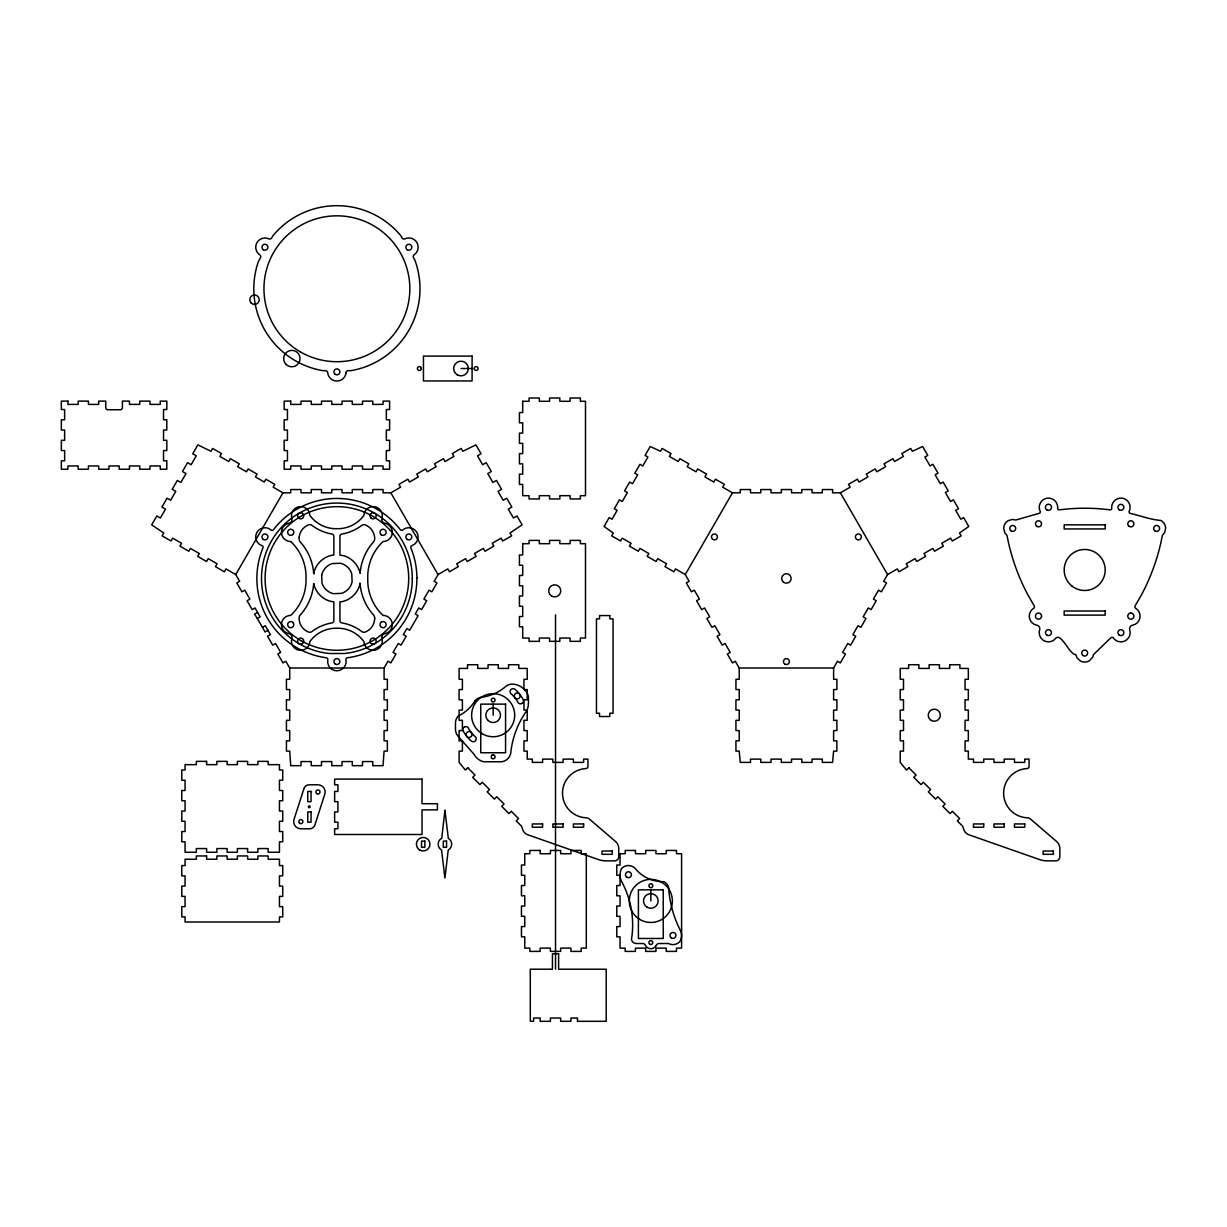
<?xml version="1.0" encoding="UTF-8"?>
<svg xmlns="http://www.w3.org/2000/svg" width="1227" height="1227" viewBox="0 0 1227 1227"><rect width="100%" height="100%" fill="white"/><g stroke="black" fill="none" stroke-linecap="round" stroke-linejoin="round"><path stroke-width="1.5" d="M257.593 612.396L254.572 614.144L257.317 618.485L260.155 616.844L255.032 607.963L252.195 609.604L247.056 600.724L249.909 599.083L244.771 590.187L241.934 591.828L236.796 582.948L239.648 581.307L235.753 574.558L282.931 492.825L290.722 492.825L290.722 489.542L300.983 489.542L300.983 492.825L311.244 492.825L311.244 489.542L321.505 489.542L321.505 492.825L331.765 492.825L331.765 489.542L342.026 489.542L342.026 492.825L352.287 492.825L352.287 489.542L362.532 489.542L362.532 492.825L372.793 492.825L372.793 489.542L383.054 489.542L383.054 492.825L390.846 492.825L400.615 487.18L398.974 484.343L407.87 479.205L409.511 482.058L418.392 476.92L416.751 474.082L425.631 468.959L427.272 471.797L436.152 466.674L434.511 463.821L443.407 458.699L445.048 461.536L453.929 456.413L452.288 453.561L461.168 448.438L462.809 451.275L475.938 444.88L481.061 453.775L477.518 455.815L482.64 464.711L486.199 462.656L491.321 471.536L487.779 473.591L492.901 482.472L496.46 480.417L501.582 489.297L498.024 491.352L503.162 500.233L506.72 498.193L511.843 507.073L508.285 509.128L513.423 518.009L516.966 515.953L522.104 524.834L510.003 533.009L511.644 535.862L502.763 540.984L501.107 538.147L492.226 543.27L493.868 546.107L484.987 551.245L483.346 548.392L474.466 553.53L476.107 556.368L467.226 561.506L465.585 558.653L456.689 563.791L458.331 566.629L449.45 571.767L447.809 568.914L438.039 574.558L434.143 581.307L436.981 582.948L431.858 591.828L429.005 590.187L423.882 599.083L426.72 600.724L421.597 609.604L418.76 607.963L415.263 614.006L418.116 615.647L409.695 630.218L406.858 628.577L403.361 634.62L406.214 636.261L401.076 645.141L398.238 643.5L393.1 652.381L395.953 654.022L390.815 662.902L387.977 661.261L384.082 668.009L384.082 679.298L387.364 679.298L387.364 689.559L384.082 689.559L384.082 699.819L387.364 699.819L387.364 710.08L384.082 710.08L384.082 720.326L387.364 720.326L387.364 730.586L384.082 730.586L384.082 740.847L387.364 740.847L387.364 751.108L384.082 751.108L383.054 765.679L372.793 765.679L372.793 761.568L362.532 761.568L362.532 765.679L352.287 765.679L352.287 761.568L342.026 761.568L342.026 765.679L331.765 765.679L331.765 761.568L321.505 761.568L321.505 765.679L311.244 765.679L311.244 761.568L300.983 761.568L300.983 765.679L290.722 765.679L289.71 751.108L286.428 751.108L286.428 740.847L289.71 740.847L289.71 730.586L286.428 730.586L286.428 720.326L289.71 720.326L289.71 710.08L286.428 710.08L286.428 699.819L289.71 699.819L289.71 689.559L286.428 689.559L286.428 679.298L289.71 679.298L289.71 668.009L285.799 661.261L282.962 662.902L277.839 654.022L280.676 652.381L275.554 643.5L272.701 645.141L267.578 636.261L270.415 634.62L265.293 625.724L262.44 627.365M685.264 574.558L732.458 492.825L740.249 492.825L740.249 489.542L750.51 489.542L750.51 492.825L760.771 492.825L760.771 489.542L771.031 489.542L771.031 492.825L781.292 492.825L781.292 489.542L791.538 489.542L791.538 492.825L801.798 492.825L801.798 489.542L812.059 489.542L812.059 492.825L822.32 492.825L822.32 489.542L832.581 489.542L832.581 492.825L840.372 492.825L850.142 487.18L848.501 484.343L857.382 479.205L859.023 482.058L867.918 476.92L866.277 474.082L875.158 468.959L876.799 471.797L885.679 466.674L884.038 463.821L892.919 458.699L894.56 461.536L903.455 456.413L901.814 453.561L910.695 448.438L912.336 451.275L922.612 446.521L927.75 455.416L924.897 457.058L930.035 465.938L932.873 464.297L938.011 473.177L935.158 474.818L940.296 483.699L943.134 482.058L948.256 490.938L945.419 492.579L950.557 501.475L953.394 499.834L958.517 508.714L955.68 510.355L960.802 519.236L963.655 517.595L968.778 526.475L959.514 533.009L961.155 535.862L952.275 540.984L950.634 538.147L941.753 543.27L943.394 546.107L934.514 551.245L932.873 548.392L923.977 553.53L925.633 556.368L916.738 561.506L915.097 558.653L906.216 563.791L907.857 566.629L898.977 571.767L897.336 568.914L887.566 574.558L883.67 581.307L886.507 582.948L881.369 591.828L878.532 590.187L873.409 599.083L876.247 600.724L871.124 609.604L868.271 607.963L863.148 616.844L865.986 618.485L860.863 627.365L858.01 625.724L852.888 634.62L855.725 636.261L850.602 645.141L847.765 643.5L842.627 652.381L845.48 654.022L840.342 662.902L837.504 661.261L833.608 668.009L833.608 679.298L836.891 679.298L836.891 689.559L833.608 689.559L833.608 699.819L836.891 699.819L836.891 710.08L833.608 710.08L833.608 720.326L836.891 720.326L836.891 730.586L833.608 730.586L833.608 740.847L836.891 740.847L836.891 751.108L833.608 751.108L832.581 762.396L822.32 762.396L822.32 759.114L812.059 759.114L812.059 762.396L801.798 762.396L801.798 759.114L791.538 759.114L791.538 762.396L781.292 762.396L781.292 759.114L771.031 759.114L771.031 762.396L760.771 762.396L760.771 759.114L750.51 759.114L750.51 762.396L740.249 762.396L739.221 751.108L735.939 751.108L735.939 740.847L739.221 740.847L739.221 730.586L735.939 730.586L735.939 720.326L739.221 720.326L739.221 710.08L735.939 710.08L735.939 699.819L739.221 699.819L739.221 689.559L735.939 689.559L735.939 679.298L739.221 679.298L739.221 668.009L735.326 661.261L732.488 662.902L727.35 654.022L730.203 652.381L725.065 643.5L722.228 645.141L717.105 636.261L719.942 634.62L714.804 625.724L711.967 627.365L706.844 618.485L709.681 616.844L704.559 607.963L701.706 609.604L696.583 600.724L699.421 599.083L694.298 590.187L691.445 591.828L686.322 582.948L689.16 581.307L685.264 574.558L675.494 568.914L673.853 571.767L664.973 566.629L666.614 563.791L657.733 558.653L656.092 561.506L647.196 556.368L648.838 553.53L639.957 548.392L638.316 551.245L629.436 546.107L631.077 543.27L622.196 538.147L620.555 540.984L611.659 535.862L613.301 533.009L604.052 526.475L609.175 517.595L612.028 519.236L617.15 510.355L614.313 508.714L619.436 499.834L622.273 501.475L627.411 492.579L624.558 490.938L629.696 482.058L632.534 483.699L637.672 474.818L634.819 473.177L639.957 464.297L642.795 465.938L647.917 457.058L645.08 455.416L650.218 446.521L660.494 451.275L662.135 448.438L671.016 453.561L669.375 456.413L678.27 461.536L679.911 458.699L688.792 463.821L687.151 466.674L696.031 471.797L697.672 468.959L706.553 474.082L704.912 476.92L713.807 482.058L715.448 479.205L724.329 484.343L722.688 487.18L732.458 492.825M267.961 630.356L265.109 631.997L257.317 618.485M492.134 755.188L493.607 754.958M460.999 368.514L472.088 368.514M289.71 668.009L384.082 668.009M739.221 668.009L833.608 668.009M282.931 492.825L273.161 487.18L274.802 484.343L265.922 479.205L264.28 482.058L255.4 476.92L257.041 474.082L248.145 468.959L246.504 471.797L237.624 466.674L239.265 463.821L230.385 458.699L228.743 461.536L219.863 456.413L221.504 453.561L212.608 448.438L210.967 451.275L197.838 444.88L192.716 453.775L196.274 455.815L191.136 464.711L187.593 462.656L182.455 471.536L186.013 473.591L180.875 482.472L177.332 480.417L172.194 489.297L175.752 491.352L170.63 500.233L167.071 498.193L161.949 507.073L165.492 509.128L160.369 518.009L156.811 515.953L151.688 524.834L163.789 533.009L162.148 535.862L171.028 540.984L172.67 538.147L181.55 543.27L179.909 546.107L188.789 551.245L190.43 548.392L199.326 553.53L197.685 556.368L206.565 561.506L208.207 558.653L217.087 563.791L215.446 566.629L224.326 571.767L225.967 568.914L235.753 574.558M840.372 492.825L887.566 574.558M390.846 492.825L438.039 574.558M650.831 889.851L650.831 900.925M555.524 614.88L555.524 969.207M493.162 704.129L493.162 715.203M522.702 543.684L522.702 554.972L519.42 554.972L519.42 565.233L522.702 565.233L522.702 575.478L519.42 575.478L519.42 585.739L522.702 585.739L522.702 596L519.42 596L519.42 606.261L522.702 606.261L522.702 616.521L519.42 616.521L519.42 626.782L522.702 626.782L522.702 638.055L529.067 638.055L529.067 641.338L539.328 641.338L539.328 638.055L549.589 638.055L549.589 641.338L559.849 641.338L559.849 638.055L570.095 638.055L570.095 641.338L580.356 641.338L580.356 638.055L585.494 638.055L585.494 543.684L580.356 543.684L580.356 540.401L570.095 540.401L570.095 543.684L559.849 543.684L559.849 540.401L549.589 540.401L549.589 543.684L539.328 543.684L539.328 540.401L529.067 540.401L529.067 543.684L522.702 543.684M522.702 401.29L522.702 412.579L519.42 412.579L519.42 422.84L522.702 422.84L522.702 433.1L519.42 433.1L519.42 443.361L522.702 443.361L522.702 453.622L519.42 453.622L519.42 463.867L522.702 463.867L522.702 474.128L519.42 474.128L519.42 484.389L522.702 484.389L522.702 495.677L529.067 495.677L529.067 498.96L539.328 498.96L539.328 495.677L549.589 495.677L549.589 498.96L559.849 498.96L559.849 495.677L570.095 495.677L570.095 498.96L580.356 498.96L580.356 495.677L585.494 495.677L585.494 401.29L580.356 401.29L580.356 398.008L570.095 398.008L570.095 401.29L559.849 401.29L559.849 398.008L549.589 398.008L549.589 401.29L539.328 401.29L539.328 398.008L529.067 398.008L529.067 401.29L522.702 401.29M416.904 578.024L416.827 581.951A80.016 80.016 0 0 1 349.066 657.549L347.364 657.764A1.687 1.687 0 0 0 345.983 659.973L346.029 660.187A9.233 9.233 0 0 1 336.888 670.786A9.233 9.233 0 0 1 327.762 660.172L327.808 659.942A1.902 1.902 0 0 0 326.428 657.779L325.584 657.672A80.016 80.016 0 0 1 256.995 582.825L256.872 578.899A80.016 80.016 0 0 1 262.808 548.254L262.961 547.886A1.687 1.687 0 0 0 261.765 545.586L261.566 545.509A9.233 9.233 0 0 1 256.949 532.303A9.233 9.233 0 0 1 270.707 529.711L270.876 529.849A1.672 1.672 0 0 0 273.437 529.757L274.771 528.039A80.016 80.016 0 0 1 398.468 527.365L400.339 529.742A1.948 1.948 0 0 0 402.962 529.849L403.1 529.696A9.233 9.233 0 0 1 416.843 532.319A9.233 9.233 0 0 1 412.211 545.524L411.996 545.601A1.902 1.902 0 0 0 410.815 547.871L412.088 551.107A80.016 80.016 0 0 1 416.904 578.024M412.287 578.469L412.195 582.165A75.399 75.399 0 0 1 344.281 653.5L329.496 653.5A75.399 75.399 0 0 1 261.581 582.165L261.489 578.469A75.399 75.399 0 0 1 336.888 503.07A75.399 75.399 0 0 1 412.287 578.469M299.173 537.15L299.097 538.776A5.046 5.046 0 0 0 300.6 542.334L301.535 543.392A53.267 53.267 0 0 1 313.529 571.567L313.775 573.914L314.235 571.261A23.773 23.773 0 0 1 331.811 555.248L333.851 555.079L333.851 536.352A2.423 2.423 0 0 0 331.842 534.006L329.772 533.622A45.522 45.522 0 0 1 312.425 525.723L312.149 525.524A3.436 3.436 0 0 0 308.59 524.865L307.103 525.524A14.831 14.831 0 0 0 299.173 537.15M374.68 618.147L374.618 619.773A14.831 14.831 0 0 1 366.674 631.414L365.186 632.074A3.436 3.436 0 0 1 361.643 631.399L361.351 631.199A45.522 45.522 0 0 0 344.02 623.316L341.95 622.917A2.423 2.423 0 0 1 339.925 620.571L339.925 601.859L341.98 601.69A23.773 23.773 0 0 0 359.542 585.662L360.002 583.024L360.247 585.356A53.267 53.267 0 0 0 372.256 613.546L373.192 614.589A5.046 5.046 0 0 1 374.68 618.147M1057.674 506.935L1057.613 508.07A1.626 1.626 0 0 0 1059.208 509.834L1068.456 508.868A207.271 207.271 0 0 1 1100.834 508.868L1110.144 509.849A1.61 1.61 0 0 0 1111.769 508.085L1111.677 506.935A9.233 9.233 0 0 1 1122.46 498.208A9.233 9.233 0 0 1 1129.714 510.049L1129.193 511.184A1.564 1.564 0 0 0 1130.128 513.346C1140.589 515.723 1150.512 519.665 1160.88 520.463A9.034 9.034 0 0 1 1165.65 528.131L1164.592 532.687L1162.398 535.279A207.271 207.271 0 0 1 1140.788 596.107L1135.144 605.831A1.84 1.84 0 0 0 1135.88 608.439L1137.506 609.742A9.233 9.233 0 0 1 1133.027 625.11A3.696 3.696 0 0 0 1129.714 629.896A9.233 9.233 0 0 1 1114.637 639.42L1112.889 637.396L1111.202 637.457L1093.518 654.574L1092.643 657.304L1089.438 660.724A9.034 9.034 0 0 1 1080.42 661.016L1077.015 657.825L1075.864 654.635C1069.515 655.295 1060.619 630.034 1054.714 639.42A9.233 9.233 0 0 1 1039.637 629.896A3.696 3.696 0 0 0 1036.324 625.11A9.233 9.233 0 0 1 1031.846 609.742L1033.471 608.439A1.84 1.84 0 0 0 1034.192 605.831L1028.594 596.153A207.271 207.271 0 0 1 1006.984 535.34L1005.051 533.208L1003.701 528.73A9.034 9.034 0 0 1 1007.95 520.769L1012.428 519.404L1015.772 520.018L1039.223 513.331A1.595 1.595 0 0 0 1040.189 511.138L1039.637 510.049A9.233 9.233 0 0 1 1046.892 498.208A9.233 9.233 0 0 1 1057.674 506.935M346.091 372.686L346.075 372.747A9.233 9.233 0 0 1 327.701 372.732A2.301 2.301 0 0 0 325.692 370.661L322.916 370.677A83.083 83.083 0 0 1 258.284 261.857L260.569 257.609A2.301 2.301 0 0 0 259.572 254.741A9.233 9.233 0 0 1 268.774 238.836A2.347 2.347 0 0 0 271.581 238.13L272.992 235.661A83.083 83.083 0 0 1 400.784 235.661L402.211 238.145A2.239 2.239 0 0 0 404.971 238.851L405.017 238.82A9.233 9.233 0 0 1 414.205 254.756A2.316 2.316 0 0 0 413.407 257.532L414.833 259.986A83.083 83.083 0 0 1 350.937 370.661L348.069 370.646A2.239 2.239 0 0 0 346.091 372.686M313.667 583.546L313.529 585.356A53.267 53.267 0 0 1 301.535 613.546L300.6 614.589A5.046 5.046 0 0 0 299.097 618.147L299.173 619.773A14.831 14.831 0 0 0 307.103 631.414L308.59 632.074A3.436 3.436 0 0 0 312.149 631.399L312.425 631.199A45.522 45.522 0 0 1 329.772 623.316L331.842 622.917A2.423 2.423 0 0 0 333.851 620.571L333.851 601.859L329.695 601.123A23.773 23.773 0 0 1 313.667 583.546M360.247 571.567L360.109 573.377A23.773 23.773 0 0 0 344.097 555.816L339.925 555.064L339.925 536.352A2.423 2.423 0 0 1 341.95 534.006L344.02 533.622A45.522 45.522 0 0 0 361.351 525.723L361.643 525.524A3.436 3.436 0 0 1 365.186 524.865L366.674 525.524A14.831 14.831 0 0 1 374.618 537.15L374.68 538.776A5.046 5.046 0 0 1 373.192 542.334L372.256 543.392A53.267 53.267 0 0 0 360.247 571.567M321.673 575.08L322.011 583.147A15.598 15.598 0 0 0 333.499 593.684L341.566 593.347A15.598 15.598 0 0 0 352.118 581.859L351.766 573.791A15.598 15.598 0 0 0 340.278 563.239L332.226 563.592A15.598 15.598 0 0 0 321.673 575.08M421.306 368.468L421.26 368.974A1.948 1.948 0 0 1 418.146 370.048A1.948 1.948 0 0 1 418.484 366.781A1.948 1.948 0 0 1 421.306 368.468M444.926 810.357L441.735 838.225A6.764 6.764 0 0 0 441.536 850.066L444.926 878.057L448.208 850.127A6.764 6.764 0 0 0 448.315 838.348L444.926 810.357M308.406 806.538C309.664 810.449 311.459 803.762 308.406 806.538M1041.57 616.138L1041.462 616.936A3.052 3.052 0 0 1 1037.981 619.144A3.052 3.052 0 0 1 1035.465 615.877A3.052 3.052 0 0 1 1038.517 613.071L1039.3 613.178A3.052 3.052 0 0 1 1041.57 616.138M303.897 788.67L293.882 819.866A7.178 7.178 0 0 0 300.738 828.808L309.557 828.808A5.598 5.598 0 0 0 314.91 824.927L324.925 793.731A7.178 7.178 0 0 0 317.87 784.774L309.25 784.789A5.629 5.629 0 0 0 303.897 788.67M474.726 701.215L473.76 702.703A39.356 39.356 0 0 1 458.162 716.047A10.782 10.782 0 0 0 455.462 723.209L455.462 729.16A10.844 10.844 0 0 0 458.162 736.323L473.944 754.191A15.015 15.015 0 0 0 483.714 761.783L501.782 761.783A10.69 10.69 0 0 0 510.708 753.455A87.5 87.5 0 0 1 526.996 710.418A22.239 22.239 0 0 0 528.454 702.519L528.454 698.117A10.245 10.245 0 0 0 525.631 691.046L522.748 688.01A16.227 16.227 0 0 0 512.15 684.145A10.399 10.399 0 0 0 505.079 686.967L503.76 688.071A45.353 45.353 0 0 1 483.177 697.028L480.999 697.304A9.356 9.356 0 0 0 474.726 701.215M656.23 945.48L655.417 946.677A6.15 6.15 0 0 1 645.678 945.956L645.448 945.465A2.837 2.837 0 0 0 642.764 943.532L636.276 943.517A4.908 4.908 0 0 1 631.46 939.499A91.043 91.043 0 0 0 622.902 883.915L621.23 880.817A15.46 15.46 0 0 1 621.23 868.977L621.598 868.532A9.233 9.233 0 0 1 634.957 868.21A36.166 36.166 0 0 0 663.807 881.692A9.018 9.018 0 0 1 668.623 887.336A109.494 109.494 0 0 0 678.347 926.278L679.85 929.406A11.365 11.365 0 0 1 679.85 941.538L679.712 941.692A9.233 9.233 0 0 1 668.5 943.517L658.93 943.532A2.853 2.853 0 0 0 656.23 945.48M467.748 767.765L465.432 770.081L459.097 762.396L459.097 751.108L462.395 751.108L462.395 740.847L459.097 740.847L459.097 730.586L462.395 730.586L462.395 720.326L459.097 720.326L459.097 710.08L462.395 710.08L462.395 699.819L459.097 699.819L459.097 689.559L462.395 689.559L462.395 679.298L459.097 679.298L459.097 668.424L467.518 668.424L467.518 664.727L477.778 664.727L477.778 668.424L488.039 668.424L488.039 664.727L498.285 664.727L498.285 668.424L508.545 668.424L508.545 664.727L518.806 664.727L518.806 668.424L527.227 668.424L527.227 679.298L523.944 679.298L523.944 689.559L527.227 689.559L527.227 699.819L523.944 699.819L523.944 710.08L527.227 710.08L527.227 720.326L523.944 720.326L523.944 730.586L527.227 730.586L527.227 740.847L523.944 740.847L523.944 751.108L527.227 751.108L527.227 759.114L532.334 759.114L532.334 762.396L542.595 762.396L542.595 759.114L552.856 759.114L552.856 762.396L563.116 762.396L563.116 759.114L573.377 759.114L573.377 762.396L583.638 762.396L583.638 759.114L587.948 759.114L587.948 766.492A2.055 2.055 0 0 1 585.892 768.547L585.478 768.593A24.632 24.632 0 0 0 562.503 793.163A24.632 24.632 0 0 0 585.478 817.749L585.908 817.749A5.736 5.736 0 0 1 589.497 819.145L615.724 841.707A9.233 9.233 0 0 1 618.73 848.547L618.73 856.768A4.11 4.11 0 0 1 614.62 860.879L606.092 860.848A23.896 23.896 0 0 1 598.163 859.483L527.779 834.774A8.39 8.39 0 0 1 522.656 829.513L521.582 826.231L516.214 820.863L518.53 818.532L511.276 811.277L508.96 813.608L501.705 806.354L504.021 804.022L496.766 796.768L494.45 799.099L487.196 791.844L489.512 789.528L482.257 782.274L479.941 784.59L472.686 777.335L475.002 775.019L467.748 767.765M908.87 767.765L906.538 770.081L900.219 762.396L900.219 751.108L903.501 751.108L903.501 740.847L900.219 740.847L900.219 730.586L903.501 730.586L903.501 720.326L900.219 720.326L900.219 710.08L903.501 710.08L903.501 699.819L900.219 699.819L900.219 689.559L903.501 689.559L903.501 679.298L900.219 679.298L900.219 668.424L908.624 668.424L908.624 664.727L918.885 664.727L918.885 668.424L929.146 668.424L929.146 664.727L939.407 664.727L939.407 668.424L949.667 668.424L949.667 664.727L959.913 664.727L959.913 668.424L968.333 668.424L968.333 679.298L965.051 679.298L965.051 689.559L968.333 689.559L968.333 699.819L965.051 699.819L965.051 710.08L968.333 710.08L968.333 720.326L965.051 720.326L965.051 730.586L968.333 730.586L968.333 740.847L965.051 740.847L965.051 751.108L968.333 751.108L968.333 759.114L973.456 759.114L973.456 762.396L983.717 762.396L983.717 759.114L993.962 759.114L993.962 762.396L1004.223 762.396L1004.223 759.114L1014.484 759.114L1014.484 762.396L1024.744 762.396L1024.744 759.114L1029.054 759.114L1029.054 766.492A2.055 2.055 0 0 1 1027.014 768.547L1026.6 768.593A24.632 24.632 0 0 0 1003.625 793.163A24.632 24.632 0 0 0 1026.6 817.749L1027.03 817.749A5.736 5.736 0 0 1 1030.603 819.145L1056.83 841.707A9.233 9.233 0 0 1 1059.837 848.547L1059.837 856.768A4.11 4.11 0 0 1 1055.726 860.879L1047.214 860.848A23.896 23.896 0 0 1 1039.284 859.483L968.885 834.774A8.39 8.39 0 0 1 963.778 829.513L962.689 826.231L957.321 820.863L959.637 818.532L952.382 811.277L950.066 813.608L942.811 806.354L945.127 804.022L937.888 796.768L935.557 799.099L928.302 791.844L930.633 789.528L923.379 782.274L921.048 784.59L913.793 777.335L916.124 775.019L908.87 767.765M293.13 534.236L292.547 534.788A3.083 3.083 0 0 1 287.716 532.901A3.083 3.083 0 0 1 291.459 529.312A3.083 3.083 0 0 1 293.13 534.236M381.229 622.15L380.661 622.702A3.083 3.083 0 0 0 382.318 627.626A3.083 3.083 0 0 0 386.076 624.022A3.083 3.083 0 0 0 381.229 622.15M464.742 726.737L464.174 727.044A2.975 2.975 0 0 0 463.361 731.185A32.469 32.469 0 0 0 466.107 735.51A21.657 21.657 0 0 0 467.395 737.12A32.469 32.469 0 0 0 471.03 740.74A2.975 2.975 0 0 0 475.493 740.755A2.975 2.975 0 0 0 474.926 736.323L474.818 736.246A29.141 29.141 0 0 1 472.272 733.7L471.122 732.304A29.141 29.141 0 0 1 468.637 728.562A2.975 2.975 0 0 0 464.864 726.706L464.742 726.737M522.15 703.362L521.46 703.7A2.975 2.975 0 0 1 517.687 701.844A29.141 29.141 0 0 0 515.202 698.102L514.052 696.706A29.141 29.141 0 0 0 511.506 694.16L511.398 694.083A2.975 2.975 0 0 1 510.831 689.651A2.975 2.975 0 0 1 515.309 689.666A32.469 32.469 0 0 1 518.929 693.286A21.657 21.657 0 0 1 520.217 694.896A32.469 32.469 0 0 1 522.963 699.221A2.975 2.975 0 0 1 522.15 703.362M1130.834 613.071L1130.052 613.178A3.052 3.052 0 0 0 1127.782 616.138L1127.889 616.936A3.052 3.052 0 0 0 1131.371 619.144A3.052 3.052 0 0 0 1133.886 615.877A3.052 3.052 0 0 0 1130.834 613.071M290.722 541.521L290.523 541.536A9.233 9.233 0 0 1 288.529 523.331A3.696 3.696 0 0 0 291.857 518.53A9.233 9.233 0 0 1 299.112 506.69A9.233 9.233 0 0 1 309.894 515.432A32.485 32.485 0 0 0 336.888 528.714A32.485 32.485 0 0 0 363.882 515.432A9.233 9.233 0 0 1 374.68 506.69A9.233 9.233 0 0 1 381.934 518.53A3.696 3.696 0 0 0 385.247 523.331A9.233 9.233 0 0 1 383.253 541.536L383.054 541.521A48.543 48.543 0 0 0 367.763 578.469A48.543 48.543 0 0 0 383.054 615.417L383.253 615.402A9.233 9.233 0 0 1 385.247 633.607A3.696 3.696 0 0 0 381.934 638.393A9.233 9.233 0 0 1 374.68 650.233A9.233 9.233 0 0 1 363.882 641.506A32.485 32.485 0 0 0 336.888 628.224A32.485 32.485 0 0 0 309.894 641.506A9.233 9.233 0 0 1 299.112 650.233A9.233 9.233 0 0 1 291.857 638.393A3.696 3.696 0 0 0 288.529 633.607A9.233 9.233 0 0 1 290.523 615.402L290.722 615.417A48.543 48.543 0 0 0 306.014 578.469A48.543 48.543 0 0 0 290.722 541.521M472.088 356.106L423.453 356.106L423.453 380.937L472.088 380.937L472.088 356.106M67.914 401.122L61.35 401.122L61.35 409.527L64.632 409.527L64.632 419.787L61.35 419.787L61.35 430.048L64.632 430.048L64.632 440.309L61.35 440.309L61.35 450.554L64.632 450.554L64.632 460.815L61.35 460.815L61.35 469.235L67.914 469.235L67.914 465.953L78.175 465.953L78.175 469.235L88.436 469.235L88.436 465.953L98.697 465.953L98.697 469.235L108.958 469.235L108.958 465.953L119.203 465.953L119.203 469.235L129.464 469.235L129.464 465.953L139.725 465.953L139.725 469.235L149.985 469.235L149.985 465.953L160.246 465.953L160.246 469.235L166.811 469.235L166.811 460.815L163.528 460.815L163.528 450.554L166.811 450.554L166.811 440.309L163.528 440.309L163.528 430.048L166.811 430.048L166.811 419.787L163.528 419.787L163.528 409.527L166.811 409.527L166.811 401.122L160.246 401.122L160.246 404.404L149.985 404.404L149.985 401.122L139.725 401.122L139.725 404.404L129.464 404.404L129.464 401.122L122.393 401.122L122.393 407.686A2.055 2.055 0 0 1 120.353 409.726L107.807 409.726A2.04 2.04 0 0 1 105.783 407.701L105.783 401.122L98.697 401.122L98.697 404.404L88.436 404.404L88.436 401.122L78.175 401.122L78.175 404.404L67.914 404.404L67.914 401.122M290.722 401.122L284.158 401.122L284.158 409.527L287.44 409.527L287.44 419.787L284.158 419.787L284.158 430.048L287.44 430.048L287.44 440.309L284.158 440.309L284.158 450.554L287.44 450.554L287.44 460.815L284.158 460.815L284.158 469.235L290.722 469.235L290.722 465.953L300.983 465.953L300.983 469.235L311.244 469.235L311.244 465.953L321.505 465.953L321.505 469.235L331.765 469.235L331.765 465.953L342.026 465.953L342.026 469.235L352.287 469.235L352.287 465.953L362.532 465.953L362.532 469.235L372.793 469.235L372.793 465.953L383.054 465.953L383.054 469.235L389.619 469.235L389.619 460.815L386.336 460.815L386.336 450.554L389.619 450.554L389.619 440.309L386.336 440.309L386.336 430.048L389.619 430.048L389.619 419.787L386.336 419.787L386.336 409.527L389.619 409.527L389.619 401.122L383.054 401.122L383.054 404.404L372.793 404.404L372.793 401.122L362.532 401.122L362.532 404.404L352.287 404.404L352.287 401.122L342.026 401.122L342.026 404.404L331.765 404.404L331.765 401.122L321.505 401.122L321.505 404.404L311.244 404.404L311.244 401.122L300.983 401.122L300.983 404.404L290.722 404.404L290.722 401.122M1105.19 524.834L1064.162 524.834L1064.162 528.944L1105.19 528.944L1105.19 524.834M1105.19 611L1064.162 611L1064.162 615.11L1105.19 615.11L1105.19 611M609.788 615.571L599.528 615.571L599.528 618.868L596.46 618.868L596.46 713.24L599.528 713.24L599.528 716.522L609.788 716.522L609.788 713.24L613.071 713.24L613.071 618.868L609.788 618.868L609.788 615.571M505.57 704.129L480.754 704.129L480.754 752.749L505.57 752.749L505.57 704.129M206.611 761.369L196.351 761.369L196.351 764.651L185.062 764.651L185.062 769.989L181.78 769.989L181.78 780.249L185.062 780.249L185.062 790.495L181.78 790.495L181.78 800.756L185.062 800.756L185.062 811.016L181.78 811.016L181.78 821.277L185.062 821.277L185.062 831.538L181.78 831.538L181.78 841.799L185.062 841.799L185.062 852.259L196.351 852.259L196.351 848.563L206.611 848.563L206.611 852.259L216.872 852.259L216.872 848.563L227.133 848.563L227.133 852.259L237.378 852.259L237.378 848.563L247.639 848.563L247.639 852.259L257.9 852.259L257.9 848.563L268.161 848.563L268.161 852.259L279.449 852.259L279.449 841.799L282.731 841.799L282.731 831.538L279.449 831.538L279.449 821.277L282.731 821.277L282.731 811.016L279.449 811.016L279.449 800.756L282.731 800.756L282.731 790.495L279.449 790.495L279.449 780.249L282.731 780.249L282.731 769.989L279.449 769.989L279.449 764.651L268.161 764.651L268.161 761.369L257.9 761.369L257.9 764.651L247.639 764.651L247.639 761.369L237.378 761.369L237.378 764.651L227.133 764.651L227.133 761.369L216.872 761.369L216.872 764.651L206.611 764.651L206.611 761.369M422.042 779.099L334.634 779.099L334.634 784.851L337.916 784.851L337.916 791.415L334.634 791.415L334.634 801.676L337.916 801.676L337.916 811.921L334.634 811.921L334.634 822.182L337.916 822.182L337.916 828.746L334.634 828.746L334.634 834.498L422.042 834.498L422.042 809.881L437.425 809.881L437.425 803.716L422.042 803.716L422.042 779.099M311.045 791.415L307.762 791.415L307.762 801.676L311.045 801.676L311.045 791.415M311.045 811.921L307.762 811.921L307.762 822.182L311.045 822.182L311.045 811.921M542.595 823.946L532.334 823.946L532.334 827.228L542.595 827.228L542.595 823.946M563.116 823.946L552.856 823.946L552.856 827.228L563.116 827.228L563.116 823.946M583.638 823.946L573.377 823.946L573.377 827.228L583.638 827.228L583.638 823.946M983.717 823.946L973.456 823.946L973.456 827.228L983.717 827.228L983.717 823.946M1004.223 823.946L993.962 823.946L993.962 827.228L1004.223 827.228L1004.223 823.946M1024.744 823.946L1014.484 823.946L1014.484 827.228L1024.744 827.228L1024.744 823.946M424.818 841.124L421.536 841.124L421.536 847.29L424.818 847.29L424.818 841.124M446.567 841.124L443.284 841.124L443.284 847.29L446.567 847.29L446.567 841.124M540.141 850.449L529.88 850.449L529.88 853.731L524.757 853.731L524.757 865.02L521.46 865.02L521.46 875.28L524.757 875.28L524.757 885.541L521.46 885.541L521.46 895.802L524.757 895.802L524.757 906.063L521.46 906.063L521.46 916.308L524.757 916.308L524.757 926.569L521.46 926.569L521.46 936.83L524.757 936.83L524.757 948.118L529.88 948.118L529.88 951.4L540.141 951.4L540.141 948.118L550.402 948.118L550.402 951.4L560.647 951.4L560.647 948.118L570.908 948.118L570.908 951.4L581.169 951.4L581.169 948.118L586.307 948.118L586.307 853.731L581.169 853.731L581.169 850.449L570.908 850.449L570.908 853.731L560.647 853.731L560.647 850.449L550.402 850.449L550.402 853.731L540.141 853.731L540.141 850.449M635.433 850.449L625.172 850.449L625.172 853.731L620.049 853.731L620.049 865.02L616.767 865.02L616.767 875.28L620.049 875.28L620.049 885.541L616.767 885.541L616.767 895.802L620.049 895.802L620.049 906.063L616.767 906.063L616.767 916.308L620.049 916.308L620.049 926.569L616.767 926.569L616.767 936.83L620.049 936.83L620.049 948.118L625.172 948.118L625.172 951.4L635.433 951.4L635.433 948.118L645.693 948.118L645.693 951.4L655.954 951.4L655.954 948.118L666.215 948.118L666.215 951.4L676.476 951.4L676.476 948.118L681.598 948.118L681.598 853.731L676.476 853.731L676.476 850.449L666.215 850.449L666.215 853.731L655.954 853.731L655.954 850.449L645.693 850.449L645.693 853.731L635.433 853.731L635.433 850.449M612.258 851.032L601.997 851.032L601.997 854.314L612.258 854.314L612.258 851.032M1053.364 851.032L1043.103 851.032L1043.103 854.314L1053.364 854.314L1053.364 851.032M206.611 855.955L196.351 855.955L196.351 859.237L185.062 859.237L185.062 865.602L181.78 865.602L181.78 875.863L185.062 875.863L185.062 886.109L181.78 886.109L181.78 896.37L185.062 896.37L185.062 906.63L181.78 906.63L181.78 916.891L185.062 916.891L185.062 922.014L279.449 922.014L279.449 916.891L282.731 916.891L282.731 906.63L279.449 906.63L279.449 896.37L282.731 896.37L282.731 886.109L279.449 886.109L279.449 875.863L282.731 875.863L282.731 865.602L279.449 865.602L279.449 859.237L268.161 859.237L268.161 855.955L257.9 855.955L257.9 859.237L247.639 859.237L247.639 855.955L237.378 855.955L237.378 859.237L227.133 859.237L227.133 855.955L216.872 855.955L216.872 859.237L206.611 859.237L206.611 855.955M663.24 889.851L638.408 889.851L638.408 938.471L663.24 938.471L663.24 889.851M558.607 953.808L552.441 953.808L552.441 969.207L530.294 969.207L530.294 1021.309L533.576 1021.309L533.576 1018.027L540.141 1018.027L540.141 1021.309L550.402 1021.309L550.402 1018.027L560.647 1018.027L560.647 1021.309L570.908 1021.309L570.908 1018.027L577.472 1018.027L577.472 1021.309L606.215 1021.309L606.215 969.207L558.607 969.207L558.607 953.808M381.229 534.788L380.661 534.236A3.083 3.083 0 0 1 382.318 529.312A3.083 3.083 0 0 1 386.076 532.901A3.083 3.083 0 0 1 381.229 534.788M293.13 622.702L292.547 622.15A3.083 3.083 0 0 0 287.716 624.022A3.083 3.083 0 0 0 291.459 627.626A3.083 3.083 0 0 0 293.13 622.702M474.297 368.974L474.235 368.468A1.948 1.948 0 0 1 477.058 366.781A1.948 1.948 0 0 1 477.395 370.048A1.948 1.948 0 0 1 474.297 368.974M286.044 364.388A8.206 8.206 0 0 0 299.771 360.707A8.206 8.206 0 0 0 289.725 350.646A8.206 8.206 0 0 0 286.044 364.388M251.182 303.038A4.739 4.739 0 0 0 259.096 300.922A4.739 4.739 0 0 0 253.299 295.124A4.739 4.739 0 0 0 251.182 303.038M930.986 720.295A6.058 6.058 0 0 0 940.311 715.494A6.058 6.058 0 0 0 931.508 709.819A6.058 6.058 0 0 0 930.986 720.295M551.69 596.107A6.058 6.058 0 0 0 560.77 590.877A6.058 6.058 0 0 0 551.69 585.632A6.058 6.058 0 0 0 551.69 596.107M419.787 850.066A6.764 6.764 0 0 0 429.956 844.207A6.764 6.764 0 0 0 419.787 838.348A6.764 6.764 0 0 0 419.787 850.066M316.873 793.7A2.055 2.055 0 0 0 320.017 792.028A2.055 2.055 0 0 0 317.011 790.142A2.055 2.055 0 0 0 316.873 793.7M299.802 823.409A2.055 2.055 0 0 0 302.885 821.63A2.055 2.055 0 0 0 299.802 819.851A2.055 2.055 0 0 0 299.802 823.409M1010.987 530.846A2.975 2.975 0 0 0 1015.68 528.73A2.975 2.975 0 0 0 1011.493 525.723A2.975 2.975 0 0 0 1010.987 530.846M1155.144 531.015A2.975 2.975 0 0 0 1159.607 528.438A2.975 2.975 0 0 0 1155.144 525.862A2.975 2.975 0 0 0 1155.144 531.015M1082.966 655.494A2.975 2.975 0 0 0 1087.643 653.316A2.975 2.975 0 0 0 1083.426 650.356A2.975 2.975 0 0 0 1082.966 655.494M1072.229 586.276A20.522 20.522 0 0 0 1105.021 572.595A20.522 20.522 0 0 0 1076.769 551.046A20.522 20.522 0 0 0 1072.229 586.276M1046.968 635.218A2.975 2.975 0 0 0 1051.432 632.641A2.975 2.975 0 0 0 1046.968 630.064A2.975 2.975 0 0 0 1046.968 635.218M1036.999 526.444A3.037 3.037 0 0 0 1041.554 523.806A3.037 3.037 0 0 0 1036.999 521.184A3.037 3.037 0 0 0 1036.999 526.444M1046.922 509.972A3.083 3.083 0 0 0 1051.539 507.303A3.083 3.083 0 0 0 1046.922 504.634A3.083 3.083 0 0 0 1046.922 509.972M1119.407 509.88A2.975 2.975 0 0 0 1123.871 507.303A2.975 2.975 0 0 0 1119.407 504.726A2.975 2.975 0 0 0 1119.407 509.88M1128.671 525.969A3.052 3.052 0 0 0 1133.794 524.604A3.052 3.052 0 0 0 1130.052 520.861A3.052 3.052 0 0 0 1128.671 525.969M1118.794 634.742A2.975 2.975 0 0 0 1123.763 633.408A2.975 2.975 0 0 0 1120.128 629.773A2.975 2.975 0 0 0 1118.794 634.742M626.951 877.305A2.975 2.975 0 0 0 631.414 874.728A2.975 2.975 0 0 0 626.951 872.152A2.975 2.975 0 0 0 626.951 877.305M671.46 937.995A2.975 2.975 0 0 0 675.924 935.419A2.975 2.975 0 0 0 671.46 932.842A2.975 2.975 0 0 0 671.46 937.995M649.85 887.428A1.948 1.948 0 0 0 652.779 885.741A1.948 1.948 0 0 0 649.85 884.053A1.948 1.948 0 0 0 649.85 887.428M649.85 944.269A1.948 1.948 0 0 0 652.779 942.581A1.948 1.948 0 0 0 649.85 940.894A1.948 1.948 0 0 0 649.85 944.269M639.727 919.391A21.549 21.549 0 0 0 672.365 901.308A21.549 21.549 0 0 0 640.387 882.075A21.549 21.549 0 0 0 639.727 919.391M647.166 907.274A7.316 7.316 0 0 0 658.147 900.925A7.316 7.316 0 0 0 647.166 894.59A7.316 7.316 0 0 0 647.166 907.274M487.978 720.387A7.316 7.316 0 0 0 500.233 717.105A7.316 7.316 0 0 0 491.26 708.132A7.316 7.316 0 0 0 487.978 720.387M492.119 758.501A1.948 1.948 0 0 0 495.11 756.921A1.948 1.948 0 0 0 492.257 755.126A1.948 1.948 0 0 0 492.119 758.501M492.226 701.645A1.871 1.871 0 0 0 495.033 700.019A1.871 1.871 0 0 0 492.226 698.408A1.871 1.871 0 0 0 492.226 701.645M335.278 374.358A2.975 2.975 0 0 0 339.864 371.996A2.975 2.975 0 0 0 335.538 369.204A2.975 2.975 0 0 0 335.278 374.358M407.318 249.787A2.975 2.975 0 0 0 411.812 247.271A2.975 2.975 0 0 0 407.395 244.633A2.975 2.975 0 0 0 407.318 249.787M263.376 249.756A2.975 2.975 0 0 0 267.915 247.333A2.975 2.975 0 0 0 263.544 244.602A2.975 2.975 0 0 0 263.376 249.756M300.431 351.934A72.93 72.93 0 0 0 409.833 288.774A72.93 72.93 0 0 0 300.431 225.599A72.93 72.93 0 0 0 300.431 351.934M407.364 539.497A2.975 2.975 0 0 0 411.812 536.92A2.975 2.975 0 0 0 407.364 534.343A2.975 2.975 0 0 0 407.364 539.497M335.4 664.129A2.975 2.975 0 0 0 339.864 661.552A2.975 2.975 0 0 0 335.4 658.976A2.975 2.975 0 0 0 335.4 664.129M263.376 539.451A2.975 2.975 0 0 0 267.915 537.027A2.975 2.975 0 0 0 263.544 534.297A2.975 2.975 0 0 0 263.376 539.451M482.058 733.669A21.549 21.549 0 0 0 514.696 715.586A21.549 21.549 0 0 0 482.732 696.353A21.549 21.549 0 0 0 482.058 733.669M467.288 736.875A2.975 2.975 0 0 0 472.042 734.896A2.975 2.975 0 0 0 467.947 731.767A2.975 2.975 0 0 0 467.288 736.875M515.432 698.255A2.975 2.975 0 0 0 520.187 696.276A2.975 2.975 0 0 0 516.076 693.148A2.975 2.975 0 0 0 515.432 698.255M712.734 539.343A2.975 2.975 0 0 0 717.427 537.211A2.975 2.975 0 0 0 713.24 534.22A2.975 2.975 0 0 0 712.734 539.343M856.875 539.497A2.975 2.975 0 0 0 861.339 536.92A2.975 2.975 0 0 0 856.875 534.343A2.975 2.975 0 0 0 856.875 539.497M784.713 663.991A2.975 2.975 0 0 0 789.375 661.813A2.975 2.975 0 0 0 785.157 658.853A2.975 2.975 0 0 0 784.713 663.991M783.854 582.426A4.724 4.724 0 0 0 791.124 578.699A4.724 4.724 0 0 0 784.252 574.267A4.724 4.724 0 0 0 783.854 582.426M457.349 374.864A7.316 7.316 0 0 0 468.331 368.514A7.316 7.316 0 0 0 457.349 362.18A7.316 7.316 0 0 0 457.349 374.864M370.937 517.978A3.083 3.083 0 0 0 376.091 516.598A3.083 3.083 0 0 0 372.318 512.825A3.083 3.083 0 0 0 370.937 517.978M298.498 517.978A3.083 3.083 0 0 0 303.652 516.598A3.083 3.083 0 0 0 299.879 512.825A3.083 3.083 0 0 0 298.498 517.978M371.566 643.807A3.083 3.083 0 0 0 376.183 641.138A3.083 3.083 0 0 0 371.566 638.469A3.083 3.083 0 0 0 371.566 643.807M299.127 643.807A3.083 3.083 0 0 0 303.744 641.138A3.083 3.083 0 0 0 299.127 638.469A3.083 3.083 0 0 0 299.127 643.807M300.983 640.647A71.81 71.81 0 0 0 408.698 578.469A71.81 71.81 0 0 0 300.983 516.276A71.81 71.81 0 0 0 300.983 640.647"/></g></svg>
